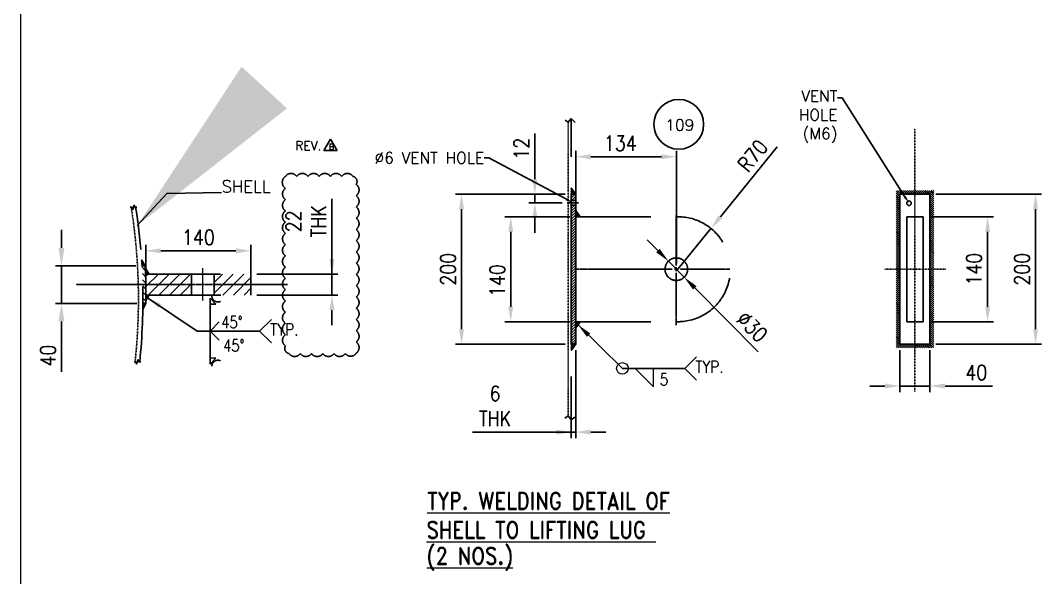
# Model space of a CAD drawing. Header units: inches. Extents: x -23478 to -9690, y -25762 to 11324.
# Drawn here: x -20948 to -19587, y 7741 to 8484 of the extents above; entities that cross this region are included whole.
import ezdxf
from ezdxf import colors
from ezdxf.entities.mleader import LeaderData, LeaderLine
from ezdxf.enums import TextEntityAlignment as Align
from ezdxf.math import Vec2, Vec3

# ---------------------------------------------------------------- set-up
doc = ezdxf.new("R2010")
doc.units = ezdxf.units.IN
doc.header["$LTSCALE"] = 200
doc.header["$MEASUREMENT"] = 0
for name, pattern in [('CENTER', [2, 1.25, -0.25, 0.25, -0.25]), ('CENTER2', [1.125, 0.75, -0.125, 0.125, -0.125]), ('DASHED', [0.75, 0.5, -0.25]), ('DASHED2', [0.375, 0.25, -0.125])]:
    doc.linetypes.add(name, pattern=pattern)
for name, color, linetype, lineweight in [('1 (CEN)', 1, 'CENTER2', 9), ('EQUIPMENT', 4, 'Continuous', 13), ('HAT', 8, 'Continuous', 9), ('OBJECT', 7, 'Continuous', 18)]:
    doc.layers.add(name, color=color, linetype=linetype, lineweight=lineweight)
for name, color, linetype in [('CENTER', 1, 'CENTER'), ('DIM', 1, 'Continuous'), ('DIMENSION', 8, 'Continuous'), ('text', 3, 'Continuous')]:
    doc.layers.add(name, color=color, linetype=linetype)
doc.styles.add("ROMAN'S", font='romans.shx')
doc.styles.add('ROMAND', font='romand.shx', dxfattribs={"width": 0.8})
doc.styles.add('ROMANS', font='romans.shx', dxfattribs={"width": 0.85})
doc.styles.add('RS', font='ROMANS.shx', dxfattribs={"width": 0.8})
doc.styles.get("Standard").update_dxf_attribs({"font": 'romans.shx'})
doc.dimstyles.new('2-12.5', dxfattribs={"dimscale": 12.5, "dimtxt": 2, "dimasz": 2.5, "dimexe": 1.25, "dimexo": 1.25, "dimgap": 1, "dimtad": 1, "dimdec": 0, "dimzin": 4, "dimdsep": 46, "dimtxsty": 'RS', "dimcen": 1, "dimclrd": 252, "dimclre": 252, "dimclrt": 3, "dimadec": 1, "dimazin": 1, "dimtfac": 1, "dimtdec": 0, "dimtmove": 0, "dimatfit": 3, "dimfxl": 1, "dimtfill": 1, "dimtfillclr": 256, "dimtzin": 0, "dimlwd": -1, "dimlwe": -1, "dimarcsym": 1})
doc.dimstyles.new('VEP-8', dxfattribs={"dimscale": 8, "dimtxt": 2.5, "dimasz": 2.5, "dimexe": 1, "dimexo": 1, "dimgap": 1, "dimtad": 1, "dimdec": 1, "dimlfac": -1, "dimzin": 9, "dimdsep": 46, "dimtxsty": 'ROMANS', "dimcen": 0, "dimclrd": 256, "dimclre": 256, "dimclrt": 3, "dimadec": 0, "dimazin": 2, "dimtfac": 1, "dimtdec": 1, "dimtmove": 0, "dimatfit": 3, "dimfxl": 1, "dimlwd": -1, "dimlwe": -1, "dimarcsym": 1})
doc.dimstyles.new('VEP-8$0', dxfattribs={"dimscale": 8, "dimtxt": 2.5, "dimasz": 2.5, "dimexe": 1, "dimexo": 1, "dimgap": 1, "dimtad": 1, "dimdec": 1, "dimlfac": -1, "dimzin": 9, "dimdsep": 46, "dimtxsty": 'ROMANS', "dimcen": 0, "dimclrd": 256, "dimclre": 256, "dimclrt": 3, "dimadec": 0, "dimazin": 2, "dimtfac": 1, "dimtdec": 1, "dimtmove": 0, "dimatfit": 3, "dimfxl": 1, "dimlwd": -1, "dimlwe": -1, "dimarcsym": 1})
doc.dimstyles.new('VEP-8$4', dxfattribs={"dimscale": 8, "dimtxt": 2.5, "dimasz": 2.5, "dimexe": 1, "dimexo": 1, "dimgap": 1, "dimtad": 1, "dimdec": 1, "dimlfac": -1, "dimzin": 9, "dimdsep": 46, "dimtxsty": 'ROMANS', "dimcen": 0, "dimclrd": 256, "dimclre": 256, "dimclrt": 3, "dimadec": 0, "dimazin": 2, "dimtfac": 1, "dimtdec": 1, "dimtmove": 0, "dimatfit": 3, "dimfxl": 1, "dimlwd": -1, "dimlwe": -1, "dimarcsym": 1})
pattern_1 = [(315, (8736.32637, 26709.362313), (0.04419417382, 0.04419417382), []), (45, (8736.32637, 26709.362313), (-0.04419417382, 0.04419417382), [])]

# ---------------------------------------------------------------- blocks, each defined once
blk = doc.blocks.new('*D147')
at = {"layer": 'Defpoints', "color": 0, "linetype": 'DASHED', "transparency": 16777216}
for p in [(-20785.8, 8156.7), (-20893.1, 8106.9), (-20784.5, 8106.9)]:
    blk.add_point(p, dxfattribs=at)
at = {"layer": 'DIMENSION', "transparency": 16777216}
for p, q in [((-20893.1, 8180.7), (-20893.1, 8204.7)), ((-20793.8, 8156.7), (-20901.1, 8156.7)), ((-20893.1, 8156.7), (-20893.1, 8106.9)), ((-20792.5, 8106.9), (-20901.1, 8106.9)), ((-20893.1, 8082.9), (-20893.1, 8015.4))]:
    blk.add_line(p, q, dxfattribs=at)
at = {"layer": 'DIMENSION', "linetype": 'DASHED', "transparency": 16777216}
for points in [[(-20897.1, 8180.7), (-20889.1, 8180.7), (-20893.1, 8156.7)], [(-20897.1, 8082.9), (-20889.1, 8082.9), (-20893.1, 8106.9)]]:
    blk.add_solid(points, dxfattribs=at)
at = {"layer": 'DIMENSION', "color": 3, "linetype": 'DASHED', "transparency": 16777216, "insert": (-20911.1, 8037.2), "char_height": 20, "attachment_point": 5, "rotation": 90, "style": 'ROMANS', "bg_fill": 3, "box_fill_scale": 1.25, "bg_fill_color": 256, "bg_fill_true_color": 13158600, "bg_fill_transparency": 0}
blk.add_mtext('40', dxfattribs=at)
blk = doc.blocks.new('*U139')
at = {"layer": 'DIMENSION', "color": 0, "linetype": 'CENTER', "ltscale": 0.001, "transparency": 16777216}
for p, q in [((0, 5), (0, 71.8)), ((-132.9, 0), (-5, 0)), ((5, 0), (71.3, 0)), ((0, -74.4), (0, -5))]:
    blk.add_line(p, q, dxfattribs=at)
at = {"layer": 'DIMENSION', "color": 0, "linetype": 'Continuous', "ltscale": 0.001, "transparency": 16777216}
for p, q in [((-2.5, 0), (2.5, 0)), ((0, -2.5), (0, 2.5))]:
    blk.add_line(p, q, dxfattribs=at)
blk = doc.blocks.new('*D148')
at = {"layer": 'Defpoints', "color": 0, "transparency": 16777216}
for p in [(-20207.7, 8052.4), (-20213.7, 8017.4), (-20207.7, 7935.3)]:
    blk.add_point(p, dxfattribs=at)
at = {"layer": 'DIMENSION', "transparency": 16777216}
for p, q in [((-20207.7, 8044.4), (-20207.7, 7927.3)), ((-20213.7, 8009.4), (-20213.7, 7927.3)), ((-20213.7, 7935.3), (-20345.4, 7935.3)), ((-20233.7, 7935.3), (-20253.7, 7935.3)), ((-20213.7, 7935.3), (-20207.7, 7935.3)), ((-20187.7, 7935.3), (-20167.7, 7935.3))]:
    blk.add_line(p, q, dxfattribs=at)
for points in [[(-20233.7, 7932), (-20233.7, 7938.6), (-20213.7, 7935.3)], [(-20187.7, 7938.6), (-20187.7, 7932), (-20207.7, 7935.3)]]:
    blk.add_solid(points, dxfattribs=at)
at = {"layer": 'DIMENSION', "color": 3, "linetype": 'DASHED2', "transparency": 16777216, "insert": (-20315.2, 7970), "char_height": 20, "attachment_point": 5, "style": 'ROMANS', "bg_fill": 3, "box_fill_scale": 1.25, "bg_fill_color": 256, "bg_fill_true_color": 13158600, "bg_fill_transparency": 0}
blk.add_mtext('6 \\PTHK', dxfattribs=at)
blk = doc.blocks.new('*D144')
at = {"layer": 'Defpoints', "color": 0, "linetype": 'DASHED', "transparency": 16777216}
for p in [(-20073.7, 8302.3), (-20207.7, 8152.4), (-20073.7, 8152.4)]:
    blk.add_point(p, dxfattribs=at)
at = {"layer": 'DIMENSION', "transparency": 16777216}
for p, q in [((-20207.7, 8160.4), (-20207.7, 8310.3)), ((-20187.7, 8302.3), (-20093.7, 8302.3)), ((-20073.7, 8160.4), (-20073.7, 8310.3))]:
    blk.add_line(p, q, dxfattribs=at)
at = {"layer": 'DIMENSION', "linetype": 'DASHED', "transparency": 16777216}
for points in [[(-20187.7, 8305.7), (-20187.7, 8299), (-20207.7, 8302.3)], [(-20093.7, 8305.7), (-20093.7, 8299), (-20073.7, 8302.3)]]:
    blk.add_solid(points, dxfattribs=at)
at = {"layer": 'DIMENSION', "color": 3, "linetype": 'DASHED', "transparency": 16777216, "insert": (-20148.3, 8320.3), "char_height": 20, "attachment_point": 5, "style": 'ROMANS', "bg_fill": 3, "box_fill_scale": 1.25, "bg_fill_color": 256, "bg_fill_true_color": 13158600, "bg_fill_transparency": 0}
blk.add_mtext('134', dxfattribs=at)
blk = doc.blocks.new('*D145')
at = {"layer": 'Defpoints', "color": 0, "linetype": 'DASHED', "transparency": 16777216}
for p in [(-20213.7, 8252.4), (-20359.9, 8052.4), (-20213.7, 8052.4)]:
    blk.add_point(p, dxfattribs=at)
at = {"layer": 'DIMENSION', "transparency": 16777216}
for p, q in [((-20221.7, 8252.4), (-20367.9, 8252.4)), ((-20359.9, 8232.4), (-20359.9, 8072.4)), ((-20221.7, 8052.4), (-20367.9, 8052.4))]:
    blk.add_line(p, q, dxfattribs=at)
at = {"layer": 'DIMENSION', "linetype": 'DASHED', "transparency": 16777216}
for points in [[(-20363.3, 8232.4), (-20356.6, 8232.4), (-20359.9, 8252.4)], [(-20363.3, 8072.4), (-20356.6, 8072.4), (-20359.9, 8052.4)]]:
    blk.add_solid(points, dxfattribs=at)
at = {"layer": 'DIMENSION', "color": 3, "linetype": 'DASHED', "transparency": 16777216, "insert": (-20377.9, 8152.4), "char_height": 20, "attachment_point": 5, "rotation": 90, "style": 'ROMANS', "bg_fill": 3, "box_fill_scale": 1.25, "bg_fill_color": 256, "bg_fill_true_color": 13158600, "bg_fill_transparency": 0}
blk.add_mtext('200', dxfattribs=at)
blk = doc.blocks.new('*D146')
at = {"layer": 'Defpoints', "color": 0, "linetype": 'DASHED', "transparency": 16777216}
for p in [(-20207.7, 8222.4), (-20294.4, 8082.4), (-20207.7, 8082.4)]:
    blk.add_point(p, dxfattribs=at)
at = {"layer": 'DIMENSION', "transparency": 16777216}
for p, q in [((-20215.7, 8222.4), (-20302.4, 8222.4)), ((-20294.4, 8202.4), (-20294.4, 8102.4)), ((-20215.7, 8082.4), (-20302.4, 8082.4))]:
    blk.add_line(p, q, dxfattribs=at)
at = {"layer": 'DIMENSION', "linetype": 'DASHED', "transparency": 16777216}
for points in [[(-20297.7, 8202.4), (-20291, 8202.4), (-20294.4, 8222.4)], [(-20297.7, 8102.4), (-20291, 8102.4), (-20294.4, 8082.4)]]:
    blk.add_solid(points, dxfattribs=at)
at = {"layer": 'DIMENSION', "color": 3, "linetype": 'DASHED', "transparency": 16777216, "insert": (-20312.4, 8137.3), "char_height": 20, "attachment_point": 5, "rotation": 90, "style": 'ROMANS', "bg_fill": 3, "box_fill_scale": 1.25, "bg_fill_color": 256, "bg_fill_true_color": 13158600, "bg_fill_transparency": 0}
blk.add_mtext('140', dxfattribs=at)
blk = doc.blocks.new('*D142')
at = {"layer": 'Defpoints', "color": 0, "transparency": 16777216}
for p in [(-20640.6, 8145.9), (-20640.6, 8117.9), (-20532.6, 8117.9)]:
    blk.add_point(p, dxfattribs=at)
at = {"layer": 'DIMENSION', "transparency": 16777216}
for p, q in [((-20532.6, 8145.9), (-20532.6, 8246.4)), ((-20532.6, 8165.9), (-20532.6, 8185.9)), ((-20632.6, 8145.9), (-20524.6, 8145.9)), ((-20532.6, 8145.9), (-20532.6, 8117.9)), ((-20632.6, 8117.9), (-20524.6, 8117.9)), ((-20532.6, 8097.9), (-20532.6, 8077.9))]:
    blk.add_line(p, q, dxfattribs=at)
for points in [[(-20535.9, 8165.9), (-20529.2, 8165.9), (-20532.6, 8145.9)], [(-20529.2, 8097.9), (-20535.9, 8097.9), (-20532.6, 8117.9)]]:
    blk.add_solid(points, dxfattribs=at)
at = {"layer": 'DIMENSION', "color": 3, "linetype": 'DASHED2', "transparency": 16777216, "insert": (-20567.2, 8216.2), "char_height": 20, "attachment_point": 5, "rotation": 90, "style": 'ROMANS', "bg_fill": 3, "box_fill_scale": 1.25, "bg_fill_color": 256, "bg_fill_true_color": 13158600, "bg_fill_transparency": 0}
blk.add_mtext('22\\PTHK', dxfattribs=at)
blk = doc.blocks.new('*D149')
at = {"layer": 'Defpoints', "color": 0, "linetype": 'DASHED2', "transparency": 16777216}
for p in [(-20027.6, 8206.7), (-20071.7, 8152.4)]:
    blk.add_point(p, dxfattribs=at)
at = {"layer": 'DIMENSION', "transparency": 16777216}
for p, q in [((-19939.2, 8315.5), (-20015, 8222.3)), ((-20071.7, 8152.4), (-20027.6, 8206.7))]:
    blk.add_line(p, q, dxfattribs=at)
at = {"layer": 'DIMENSION', "linetype": 'DASHED2', "transparency": 16777216}
blk.add_solid([(-20017.6, 8224.4), (-20012.4, 8220.2), (-20027.6, 8206.7)], dxfattribs=at)
at = {"layer": 'DIMENSION', "color": 3, "linetype": 'DASHED2', "transparency": 16777216, "insert": (-19972, 8303.7), "char_height": 20, "attachment_point": 5, "rotation": 50.9113, "style": 'ROMANS', "bg_fill": 3, "box_fill_scale": 1.25, "bg_fill_color": 256, "bg_fill_true_color": 13158600, "bg_fill_transparency": 0}
blk.add_mtext('R70', dxfattribs=at)
blk = doc.blocks.new('*D150')
at = {"layer": 'Defpoints', "color": 0, "linetype": 'DASHED2', "transparency": 16777216}
for p in [(-20084.3, 8163.1), (-20063.2, 8141.7)]:
    blk.add_point(p, dxfattribs=at)
at = {"layer": 'DIMENSION', "transparency": 16777216}
for p, q in [((-20098.3, 8177.3), (-20112.4, 8191.6)), ((-20084.3, 8163.1), (-20063.2, 8141.7)), ((-19964.8, 8042.1), (-20049.1, 8127.5))]:
    blk.add_line(p, q, dxfattribs=at)
at = {"layer": 'DIMENSION', "linetype": 'DASHED2', "transparency": 16777216}
for points in [[(-20095.9, 8179.7), (-20100.7, 8175), (-20084.3, 8163.1)], [(-20046.8, 8129.8), (-20051.5, 8125.2), (-20063.2, 8141.7)]]:
    blk.add_solid(points, dxfattribs=at)
at = {"layer": 'DIMENSION', "color": 3, "linetype": 'DASHED2', "transparency": 16777216, "insert": (-19972.7, 8075.7), "char_height": 20, "attachment_point": 5, "rotation": 314.6187, "style": 'ROMANS', "bg_fill": 3, "box_fill_scale": 1.25, "bg_fill_color": 256, "bg_fill_true_color": 13158600, "bg_fill_transparency": 0}
blk.add_mtext('∅30', dxfattribs=at)
blk = doc.blocks.new('*D140')
at = {"layer": 'Defpoints', "color": 0, "linetype": 'DASHED2', "transparency": 16777216}
for p in [(-20262.2, 8252.4), (-20213.7, 8252.4), (-20217.9, 8240.9)]:
    blk.add_point(p, dxfattribs=at)
at = {"layer": 'DIMENSION', "transparency": 16777216}
for p, q in [((-20262.2, 8272.4), (-20262.2, 8333.5)), ((-20221.7, 8252.4), (-20270.2, 8252.4)), ((-20262.2, 8240.9), (-20262.2, 8252.4)), ((-20225.9, 8240.9), (-20270.2, 8240.9)), ((-20262.2, 8220.9), (-20262.2, 8200.9))]:
    blk.add_line(p, q, dxfattribs=at)
at = {"layer": 'DIMENSION', "linetype": 'DASHED2', "transparency": 16777216}
for points in [[(-20265.6, 8272.4), (-20258.9, 8272.4), (-20262.2, 8252.4)], [(-20265.6, 8220.9), (-20258.9, 8220.9), (-20262.2, 8240.9)]]:
    blk.add_solid(points, dxfattribs=at)
at = {"layer": 'DIMENSION', "color": 3, "linetype": 'DASHED2', "transparency": 16777216, "insert": (-20280.2, 8313), "char_height": 20, "attachment_point": 5, "rotation": 90, "style": 'ROMANS', "bg_fill": 3, "box_fill_scale": 1.25, "bg_fill_color": 256, "bg_fill_true_color": 13158600, "bg_fill_transparency": 0}
blk.add_mtext('12', dxfattribs=at)
blk = doc.blocks.new('*D141')
at = {"layer": 'Defpoints', "color": 0, "linetype": 'DASHED2', "transparency": 16777216}
for p in [(-20780.7, 8176.9), (-20780.7, 8135.9), (-20640.6, 8135.9)]:
    blk.add_point(p, dxfattribs=at)
at = {"layer": 'DIMENSION', "transparency": 16777216}
for p, q in [((-20780.7, 8143.9), (-20780.7, 8184.9)), ((-20640.6, 8143.9), (-20640.6, 8184.9)), ((-20660.6, 8176.9), (-20760.7, 8176.9))]:
    blk.add_line(p, q, dxfattribs=at)
at = {"layer": 'DIMENSION', "linetype": 'DASHED2', "transparency": 16777216}
for points in [[(-20760.7, 8180.3), (-20760.7, 8173.6), (-20780.7, 8176.9)], [(-20660.6, 8180.3), (-20660.6, 8173.6), (-20640.6, 8176.9)]]:
    blk.add_solid(points, dxfattribs=at)
at = {"layer": 'DIMENSION', "color": 3, "linetype": 'DASHED2', "transparency": 16777216, "insert": (-20710.6, 8194.9), "char_height": 20, "attachment_point": 5, "style": 'ROMANS', "bg_fill": 3, "box_fill_scale": 1.25, "bg_fill_color": 256, "bg_fill_true_color": 13158600, "bg_fill_transparency": 0}
blk.add_mtext('140', dxfattribs=at)
blk = doc.blocks.new('*D151')
at = {"layer": 'Defpoints', "color": 0, "linetype": 'DASHED2', "transparency": 16777216}
for p in [(-19775.7, 8052.4), (-19735.7, 8052.4), (-19735.7, 7996.7)]:
    blk.add_point(p, dxfattribs=at)
at = {"layer": 'DIMENSION', "transparency": 16777216}
for p, q in [((-19775.7, 8044.4), (-19775.7, 7988.7)), ((-19735.7, 8044.4), (-19735.7, 7988.7)), ((-19795.7, 7996.7), (-19815.7, 7996.7)), ((-19775.7, 7996.7), (-19735.7, 7996.7)), ((-19715.7, 7996.7), (-19652.2, 7996.7))]:
    blk.add_line(p, q, dxfattribs=at)
at = {"layer": 'DIMENSION', "linetype": 'DASHED2', "transparency": 16777216}
for points in [[(-19795.7, 8000.1), (-19795.7, 7993.4), (-19775.7, 7996.7)], [(-19715.7, 8000.1), (-19715.7, 7993.4), (-19735.7, 7996.7)]]:
    blk.add_solid(points, dxfattribs=at)
at = {"layer": 'DIMENSION', "color": 3, "linetype": 'DASHED2', "transparency": 16777216, "insert": (-19674, 8014.7), "char_height": 20, "attachment_point": 5, "style": 'ROMANS', "bg_fill": 3, "box_fill_scale": 1.25, "bg_fill_color": 256, "bg_fill_true_color": 13158600, "bg_fill_transparency": 0}
blk.add_mtext('40', dxfattribs=at)
blk = doc.blocks.new('*D143')
at = {"layer": 'Defpoints', "color": 0, "linetype": 'DASHED2', "transparency": 16777216}
for p in [(-19741.7, 8222.4), (-19741.7, 8082.4), (-19658.9, 8082.4)]:
    blk.add_point(p, dxfattribs=at)
at = {"layer": 'DIMENSION', "transparency": 16777216}
for p, q in [((-19733.7, 8222.4), (-19650.9, 8222.4)), ((-19658.9, 8202.4), (-19658.9, 8102.4)), ((-19733.7, 8082.4), (-19650.9, 8082.4))]:
    blk.add_line(p, q, dxfattribs=at)
at = {"layer": 'DIMENSION', "linetype": 'DASHED2', "transparency": 16777216}
for points in [[(-19662.2, 8202.4), (-19655.5, 8202.4), (-19658.9, 8222.4)], [(-19662.2, 8102.4), (-19655.5, 8102.4), (-19658.9, 8082.4)]]:
    blk.add_solid(points, dxfattribs=at)
at = {"layer": 'DIMENSION', "color": 3, "linetype": 'DASHED2', "transparency": 16777216, "insert": (-19676.9, 8152.4), "char_height": 20, "attachment_point": 5, "rotation": 90, "style": 'ROMANS', "bg_fill": 3, "box_fill_scale": 1.25, "bg_fill_color": 256, "bg_fill_true_color": 13158600, "bg_fill_transparency": 0}
blk.add_mtext('140', dxfattribs=at)
blk = doc.blocks.new('*D152')
at = {"layer": 'Defpoints', "color": 0, "linetype": 'DASHED2', "transparency": 16777216}
for p in [(-19735.7, 8252.4), (-19735.7, 8052.4), (-19595, 8052.4)]:
    blk.add_point(p, dxfattribs=at)
at = {"layer": 'DIMENSION', "transparency": 16777216}
for p, q in [((-19727.7, 8252.4), (-19587, 8252.4)), ((-19595, 8232.4), (-19595, 8072.4)), ((-19727.7, 8052.4), (-19587, 8052.4))]:
    blk.add_line(p, q, dxfattribs=at)
at = {"layer": 'DIMENSION', "linetype": 'DASHED2', "transparency": 16777216}
for points in [[(-19598.3, 8232.4), (-19591.7, 8232.4), (-19595, 8252.4)], [(-19598.3, 8072.4), (-19591.7, 8072.4), (-19595, 8052.4)]]:
    blk.add_solid(points, dxfattribs=at)
at = {"layer": 'DIMENSION', "color": 3, "linetype": 'DASHED2', "transparency": 16777216, "insert": (-19613, 8152.4), "char_height": 20, "attachment_point": 5, "rotation": 90, "style": 'ROMANS', "bg_fill": 3, "box_fill_scale": 1.25, "bg_fill_color": 256, "bg_fill_true_color": 13158600, "bg_fill_transparency": 0}
blk.add_mtext('200', dxfattribs=at)
blk = doc.blocks.new('REVISION')
at = {"layer": 'DIMENSION', "color": 1, "linetype": 'DASHED2'}
blk.add_lwpolyline([(-2.5, 13.6), (-11.2, 28.6), (-19.9, 13.6)], close=True, dxfattribs=at)
at = {"layer": 'DIMENSION', "color": 1, "linetype": 'DASHED2', "attachment_point": 1, "style": "ROMAN'S"}
for s, insert, char_height, width in [('REV.', (-58.2, 26), 12, 56.203), ('B', (-13.6, 22.6), 8, 5.597)]:
    blk.add_mtext(s, dxfattribs=dict(at, insert=insert, char_height=char_height, width=width))

msp = doc.modelspace()

# ---------------------------------------------------------------- hatches: boundary and pattern name
at = {"layer": 'DIMENSION', "linetype": 'DASHED'}
h = msp.add_hatch(dxfattribs=at)
h.set_pattern_fill('ANSI37', color=5, scale=0.5, angle=270)
h.set_pattern_definition([(315, (8634.46716, 26736.240446), (0.04419417382, 0.04419417382), []), (45, (8634.46716, 26736.240446), (-0.04419417382, 0.04419417382), [])])
h.paths.add_polyline_path([(-20213.78, 8252.38), (-20207.72, 8252.39), (-20213.67, 8260.43)])
at = {"layer": 'DIMENSION', "linetype": 'DASHED', "ltscale": 10}
h = msp.add_hatch(dxfattribs=at)
h.set_pattern_fill('ANSI31', color=256, scale=14.94, angle=90)
h.set_pattern_definition([(135, (-4525.3631, 282.5936), (-1.32052191, -1.32052191), [])])
h.paths.add_polyline_path([(-19755.72, 8257.4), (-19780.72, 8257.4), (-19780.72, 8152.4), (-19775.72, 8152.4), (-19775.72, 8252.4), (-19755.72, 8252.4)])
h.paths.add_polyline_path([(-19730.72, 8257.4), (-19755.72, 8257.4), (-19755.72, 8252.4), (-19735.72, 8252.4), (-19735.72, 8152.4), (-19730.72, 8152.4)])
h.paths.add_polyline_path([(-19775.72, 8152.4), (-19780.72, 8152.4), (-19780.72, 8047.4), (-19755.72, 8047.4), (-19755.72, 8052.4), (-19775.72, 8052.4)])
h.paths.add_polyline_path([(-19730.72, 8152.4), (-19735.72, 8152.4), (-19735.72, 8052.4), (-19755.72, 8052.4), (-19755.72, 8047.4), (-19730.72, 8047.4)])
at = {"layer": 'DIMENSION', "linetype": 'DASHED'}
h = msp.add_hatch(dxfattribs=at)
h.set_pattern_fill('ANSI37', color=5, scale=0.5, angle=270)
h.set_pattern_definition(pattern_1)
h.paths.add_polyline_path([(-20785.81, 8156.68), (-20781.57, 8156.92), (-20786.31, 8164.73)])
h = msp.add_hatch(dxfattribs=at)
h.set_pattern_fill('ANSI37', color=5, scale=0.5, angle=270)
h.set_pattern_definition([(315, (-5077.62668, -241.351845), (0.04419417382, 0.04419417382), []), (45, (-5077.62668, -241.351845), (-0.04419417382, 0.04419417382), [])])
h.paths.add_polyline_path([(-20781.43, 8154.4, -0.0026662), (-20781.03, 8145.92), (-20776.28, 8145.92)])
h.paths.add_polyline_path([(-20780.56, 8110.87), (-20776.28, 8117.92), (-20780.56, 8117.92)])
h = msp.add_hatch(dxfattribs=at)
h.set_pattern_fill('ANSI37', color=5, scale=0.5, angle=270)
h.set_pattern_definition(pattern_1)
h.paths.add_polyline_path([(-20784.54, 8106.92), (-20780.56, 8106.92), (-20784.63, 8098.88)])

# ---------------------------------------------------------------- linework, layer by layer
at = {"layer": '1 (CEN)', "ltscale": 0.5}
msp.add_line((-20704.79, 8110.75), (-20704.79, 8153.77), dxfattribs=at)
at = {"layer": 'CENTER', "linetype": 'CENTER', "ltscale": 0.0001}
for p, q in [((-19755.72, 7988.99), (-19755.72, 8339.9)), ((-19795.75, 8152.4), (-19714.56, 8152.4))]:
    msp.add_line(p, q, dxfattribs=at)
at = {"layer": 'CENTER', "linetype": 'CENTER', "ltscale": 0.001}
msp.add_line((-20873.53, 8131.92), (-20591.95, 8131.92), dxfattribs=at)
at = {"layer": 'DIMENSION', "color": 7, "linetype": 'DASHED'}
for p, q in [((-20217.9, 8348.4), (-20221.81, 8350.92)), ((-20217.9, 8348.4), (-20213.67, 8353.13)), ((-20213.67, 8152.41), (-20213.67, 8353.13)), ((-20213.67, 8353.13), (-20208.51, 8348.03)), ((-20213.68, 8260.43), (-20207.73, 8252.39)), ((-20207.72, 8152.4), (-20207.73, 8262.4)), ((-20207.72, 8152.41), (-20207.72, 8227.41)), ((-20207.72, 8152.41), (-20207.72, 8202.41)), ((-20786.31, 8164.73), (-20781.57, 8156.92)), ((-20781.57, 8156.92), (-20785.81, 8156.68)), ((-20213.67, 8152.41), (-20213.67, 7951.72)), ((-20207.72, 8152.41), (-20207.72, 8077.41)), ((-20207.72, 8152.4), (-20207.7, 8052.42)), ((-20719.79, 8145.92), (-20719.79, 8117.92)), ((-20689.79, 8145.92), (-20689.79, 8117.92)), ((-20640.56, 8145.92), (-20640.56, 8117.92)), ((-20780.56, 8131.92), (-20780.56, 8106.92)), ((-20695.06, 8113.76), (-20695.06, 8105.89)), ((-20695.06, 8113.76), (-20687.19, 8105.89)), ((-20784.63, 8098.88), (-20780.56, 8106.93)), ((-20780.56, 8106.92), (-20784.54, 8106.92)), ((-20695.06, 8105.89), (-20695.06, 8069.88)), ((-20687.19, 8105.89), (-20695.06, 8105.66)), ((-20682.81, 8082.13), (-20695.06, 8069.88)), ((-20695.06, 8025.99), (-20695.06, 8069.88)), ((-20682.81, 8057.63), (-20695.06, 8069.88)), ((-20213.67, 8052.42), (-20207.7, 8052.42)), ((-20687.19, 8033.87), (-20695.06, 8034.1)), ((-20695.06, 8025.99), (-20687.19, 8033.87)), ((-20217.9, 7956.84), (-20222.48, 7953.96)), ((-20217.9, 7956.84), (-20213.67, 7951.72)), ((-20213.67, 7951.72), (-20209.18, 7955.15))]:
    msp.add_line(p, q, dxfattribs=at)
at = {"layer": 'DIMENSION', "color": 7, "linetype": 'DASHED', "ltscale": 0.001}
msp.add_line((-20217.9, 8348.4), (-20217.9, 7956.84), dxfattribs=at)
at = {"layer": 'DIMENSION', "linetype": 'DASHED', "ltscale": 10}
for p, q in [((-19744.72, 8222.4), (-19766.72, 8222.4)), ((-19766.72, 8222.4), (-19766.72, 8152.4)), ((-19766.72, 8152.4), (-19766.72, 8082.4)), ((-19766.72, 8082.4), (-19744.72, 8082.4))]:
    msp.add_line(p, q, dxfattribs=at)
msp.add_lwpolyline([(-19775.72, 8252.4), (-19735.72, 8252.4), (-19735.72, 8052.4), (-19775.72, 8052.4)], close=True, dxfattribs=at)
at = {"layer": 'DIMENSION', "color": 6, "linetype": 'Continuous'}
msp.add_lwpolyline([(-20801.53, 8234.92), (-20799.14, 8234.92), (-20798.14, 8232.18), (-20796.14, 8237.67), (-20795.14, 8234.92), (-20792.75, 8234.92)], dxfattribs=at)
at = {"layer": 'DIMENSION', "color": 6, "linetype": 'DASHED', "ltscale": 10}
msp.add_circle((-19763.72, 8240.4), 2.99, dxfattribs=at)
at = {"layer": 'DIMENSION', "color": 7, "linetype": 'DASHED'}
msp.add_circle((-20073.72, 8152.41), 15, dxfattribs=at)
at = {"layer": 'DIMENSION', "color": 7, "linetype": 'DASHED', "ltscale": 0.001}
msp.add_arc((-21576.68, 8112.44), 786.18, 353.90134, 8.96294, dxfattribs=at)
at = {"layer": 'DIMENSION', "color": 7, "linetype": 'DASHED'}
for centre, radius, start, end in [((-21575.74, 8111.6), 791.22, 354.0017, 8.96725), ((-21576.68, 8112.44), 796.35, 1.40165, 3.20186), ((-20684.51, 8116.97), 8.28, 182.70188, 294.56167), ((-20684.51, 8022.78), 8.28, 65.43833, 177.29812)]:
    msp.add_arc(centre, radius, start, end, dxfattribs=at)
at = {"layer": 'EQUIPMENT', "color": 8, "lineweight": 15, "ltscale": 75}
for p, q in [((-20613.37, 8085.47), (-20628.95, 8069.88)), ((-20613.37, 8054.29), (-20628.95, 8069.88)), ((-20046.83, 8035.82), (-20062.41, 8020.23)), ((-20104.02, 7995.73), (-20128.52, 8020.23)), ((-20104.02, 7995.73), (-20104.02, 8020.23)), ((-20046.83, 8004.64), (-20062.41, 8020.23))]:
    msp.add_line(p, q, dxfattribs=at)
msp.add_circle((-20145.63, 8020.23), 7.72, dxfattribs=at)
at = {"layer": 'OBJECT', "color": 252, "lineweight": 15}
msp.add_line((-20947.75, 11199.96, 0.48), (-20947.75, 6717.44, 0.88), dxfattribs=at)

# ---------------------------------------------------------------- block references
at = {"layer": 'DIMENSION', "color": 6, "linetype": 'DASHED2'}
msp.add_blockref('REVISION', (-20523.37, 8297.03, -28.54), dxfattribs=at)
at = {"layer": 'DIMENSION', "color": 1, "linetype": 'CENTER', "ltscale": 0.001}
msp.add_blockref('*U139', (-20073.72, 8152.41), dxfattribs=at)

# ---------------------------------------------------------------- texts
at = {"layer": 'OBJECT', "color": 3, "lineweight": 15, "style": 'RS'}
msp.add_text('SHELL', height=16, dxfattribs=at).set_placement((-20679.61, 8254.77))
at = {"layer": 'OBJECT', "color": 3, "lineweight": 15, "style": 'RS', "width": 0.85}
for s, p in [('TYP.', (-20614.97, 8063.9)), ('TYP.', (-20048.43, 8014.25)), ('5', (-20095.95, 7997.57))]:
    msp.add_text(s, height=16, dxfattribs=at).set_placement(p)
at = {"layer": 'OBJECT', "color": 3, "lineweight": 15, "char_height": 16, "width": 13.3456, "attachment_point": 1, "style": 'RS'}
for insert in [(-20680.08, 8089.8), (-20677.66, 8058.7)]:
    msp.add_mtext('45%%D', dxfattribs=dict(at, insert=insert))
at = {"layer": 'text', "color": 3, "lineweight": 15, "style": 'ROMAND', "width": 0.85}
for s, p in [('%%UTYP. WELDING DETAIL OF', (-20405.78, 7832.17, 0.01)), ('%%USHELL TO LIFTING LUG ', (-20406.63, 7793.58, 0.01)), ('%%U(2 NOS.)', (-20406.02, 7758.92, 0.01))]:
    msp.add_text(s, height=22.6022, rotation=0.00011, dxfattribs=at).set_placement(p)

# ---------------------------------------------------------------- leaders
at = {"layer": 'DIMENSION', "color": 3}
ml = msp.add_multileader_mtext('Standard', dxfattribs=at)
ml.set_content('VENT \\PHOLE\\P(M6)', color=3)
ml.set_leader_properties()
ml.build(insert=Vec2(0, 0))
ml.multileader.update_dxf_attribs({"dogleg_length": 6.18, "arrow_head_size": 10})
ctx = ml.context
ctx.base_point, ctx.char_height, ctx.arrow_head_size, ctx.landing_gap_size, ctx.plane_origin = Vec3(-19912.06, 8380.78), 15, 10, 0.09, Vec3(-47549.87, 32473.56)
ctx.text_align_type = 2
notes = []
notes.append((ctx, [(0, (1, 1, 0), (-19852.85, 8380.78), (-1, 0), 6.18, [(0, [(-19763.72, 8240.4)], 0, [])])]))
ctx.mtext.insert, ctx.mtext.alignment = Vec3(-19859.11, 8390.78), 3
for ctx, leaders in notes:
    for number, flags, end, landing, length, lines in leaders:
        leader = LeaderData()
        leader.index, (leader.has_last_leader_line, leader.has_dogleg_vector, leader.attachment_direction) = number, flags
        leader.last_leader_point, leader.dogleg_vector, leader.dogleg_length = Vec3(end), Vec3(landing), length
        for number, points, colour, breaks in lines:
            line = LeaderLine()
            line.index, line.vertices, line.color, line.breaks = number, Vec3.list(points), colors.encode_raw_color(colour), breaks
            leader.lines.append(line)
        ctx.leaders.append(leader)

# ---------------------------------------------------------------- next in the draw order: dimensions: what is measured, and where the dimension line sits
at = {"layer": 'DIMENSION', "color": 7, "linetype": 'DASHED'}
dim = msp.add_linear_dim(base=(-20073.72, 8302.32), p1=(-20207.72, 8152.4), p2=(-20073.72, 8152.43), dimstyle='VEP-8$0', override={"dimlfac": 1, "dimfxl": 1.5, "dimtfill": 1}, dxfattribs=at)
dim.commit()
dim.dimension.update_dxf_attribs({"geometry": '*D144', "text_midpoint": (-20148.27, 8302.32), "dimtype": 160})
at = {"layer": 'DIMENSION', "color": 6, "linetype": 'DASHED2'}
dim = msp.add_linear_dim(base=(-19658.85, 8082.4), p1=(-19741.72, 8222.4), p2=(-19741.72, 8082.4), angle=90, dimstyle='VEP-8$0', override={"dimfxl": 1.5, "dimtfill": 1}, dxfattribs=at)
dim.commit()
dim.dimension.update_dxf_attribs({"geometry": '*D143', "text_midpoint": (-19676.85, 8152.4)})
at = {"layer": 'DIMENSION', "color": 7, "linetype": 'DASHED'}
dim = msp.add_linear_dim(base=(-20893.05, 8106.92), p1=(-20785.81, 8156.68), p2=(-20784.54, 8106.92), angle=90, text='40', dimstyle='VEP-8$0', override={"dimtxt": 2.5, "dimasz": 3, "dimlfac": 1, "dimfxl": 1.5, "dimtfill": 1}, dxfattribs=at)
dim.commit()
dim.dimension.update_dxf_attribs({"geometry": '*D147', "text_midpoint": (-20893.05, 8037.16), "dimtype": 160})
dim = msp.add_linear_dim(base=(-20207.7, 7935.3), p1=(-20213.67, 8017.41), p2=(-20207.7, 8052.43), text='<> \\PTHK', dimstyle='VEP-8$0', override={"dimtxt": 2.5, "dimlfac": 1, "dimtxsty": 'ROMANS', "dimfxl": 1.5, "dimtfill": 1}, dxfattribs=at)
dim.commit()
dim.dimension.update_dxf_attribs({"geometry": '*D148', "text_midpoint": (-20315.16, 7935.3), "dimtype": 160})
at = {"layer": 'DIMENSION', "color": 6, "linetype": 'DASHED2'}
dim = msp.add_linear_dim(base=(-19735.72, 7996.74), p1=(-19775.72, 8052.4), p2=(-19735.72, 8052.4), dimstyle='VEP-8$0', override={"dimfxl": 1.5, "dimtfill": 1}, dxfattribs=at)
dim.commit()
dim.dimension.update_dxf_attribs({"geometry": '*D151', "text_midpoint": (-19673.96, 8014.74)})

# ---------------------------------------------------------------- next in the draw order: hatches: boundary and pattern name
at = {"linetype": 'DASHED'}
h = msp.add_hatch(dxfattribs=at)
h.set_pattern_fill('ANSI31', color=2, scale=45, angle=269.983)
h.set_pattern_definition([(314.983, (8736.3264, 26709.3623), (3.9786556, 3.9762954), [])])
h.paths.add_polyline_path([(-20785.81, 8156.68, -0.0078299), (-20784.79, 8131.92), (-20780.56, 8131.92, 0.0078551), (-20781.57, 8156.92)])
h.paths.add_polyline_path([(-20784.79, 8131.92, -0.0079001), (-20784.54, 8106.92), (-20780.56, 8106.92), (-20780.56, 8131.92)])
h.paths.add_polyline_path([(-20726.31, 8220.22), (-20675.03, 8220.22), (-20675.03, 8190.22), (-20726.31, 8190.22)], flags=9)
at = {"layer": 'DIMENSION', "linetype": 'DASHED'}
h = msp.add_hatch(dxfattribs=at)
h.set_pattern_fill('ANSI37', color=5, scale=0.5, angle=270)
h.set_pattern_definition([(315, (8634.46716, 26686.26062), (0.04419417382, 0.04419417382), []), (45, (8634.46716, 26686.26062), (-0.04419417382, 0.04419417382), [])])
h.paths.add_polyline_path([(-20213.78, 8052.43), (-20207.7, 8052.43), (-20213.67, 8044.37)])

# ---------------------------------------------------------------- next in the draw order: linework, layer by layer
at = {"layer": 'DIMENSION', "color": 7, "linetype": 'DASHED'}
for p, q in [((-20207.72, 8252.4), (-20213.67, 8252.4)), ((-20207.72, 8252.39), (-20213.67, 8252.39)), ((-20207.72, 8252.39), (-20213.67, 8252.39)), ((-20781.03, 8145.92), (-20640.56, 8145.92)), ((-20780.56, 8117.92), (-20640.56, 8117.92)), ((-20780.56, 8110.87), (-20776.28, 8117.92)), ((-20213.68, 8044.38), (-20207.7, 8052.43)), ((-20213.67, 8052.42), (-20207.7, 8052.42)), ((-20213.67, 8052.42), (-20207.7, 8052.42))]:
    msp.add_line(p, q, dxfattribs=at)
at = {"layer": 'DIMENSION', "linetype": 'DASHED', "ltscale": 10}
msp.add_line((-19744.72, 8082.4), (-19744.72, 8222.4), dxfattribs=at)
at = {"layer": 'DIMENSION', "color": 6, "linetype": 'Continuous'}
msp.add_lwpolyline([(-20796.38, 8028.91), (-20793.9, 8028.91), (-20792.9, 8026.17), (-20790.9, 8031.66), (-20789.9, 8028.91), (-20787.42, 8028.91)], dxfattribs=at)
at = {"layer": 'DIMENSION', "color": 7, "linetype": 'DASHED'}
msp.add_arc((-20071.72, 8152.4), 70, 268.36275, 91.63725, dxfattribs=at)

# ---------------------------------------------------------------- next in the draw order: dimensions: what is measured, and where the dimension line sits
at = {"layer": 'DIMENSION', "color": 6, "linetype": 'DASHED2'}
dim = msp.add_linear_dim(base=(-19595.01, 8052.4), p1=(-19735.72, 8252.4), p2=(-19735.72, 8052.4), angle=90, dimstyle='VEP-8$0', override={"dimfxl": 1.5, "dimtfill": 1}, dxfattribs=at)
dim.commit()
dim.dimension.update_dxf_attribs({"geometry": '*D152', "text_midpoint": (-19613.01, 8152.4)})

# ---------------------------------------------------------------- next in the draw order: leaders
at = {"layer": 'DIM', "lineweight": 15, "ltscale": 0.8}
msp.add_leader([(-20791.99, 8210.52), (-20752.58, 8253.4), (-20679.61, 8254.77)], dimstyle='2-12.5', override={"dimasz": 20}, dxfattribs=at)
at = {"layer": 'DIMENSION'}
for points in [[(-20778.42, 8114.39), (-20712.17, 8069.88), (-20628.95, 8069.88)], [(-20204.74, 8078.39), (-20145.63, 8020.23), (-20062.41, 8020.23)]]:
    msp.add_leader(points, dimstyle='VEP-8', dxfattribs=at)

# ---------------------------------------------------------------- next in the draw order: dimensions: what is measured, and where the dimension line sits
at = {"layer": 'DIMENSION', "color": 7, "linetype": 'DASHED'}
dim = msp.add_linear_dim(base=(-20532.56, 8117.92), p1=(-20640.56, 8145.92), p2=(-20640.56, 8117.92), angle=90, text='22\\PTHK', dimstyle='VEP-8$0', override={"dimtxt": 2.5, "dimlfac": 1, "dimtxsty": 'ROMANS', "dimfxl": 1.5, "dimtfill": 1}, dxfattribs=at)
dim.commit()
dim.dimension.update_dxf_attribs({"geometry": '*D142', "text_midpoint": (-20532.56, 8216.18), "dimtype": 160})
dim = msp.add_linear_dim(base=(-20359.94, 8052.42), p1=(-20213.67, 8252.39), p2=(-20213.67, 8052.42), angle=90, dimstyle='VEP-8$0', override={"dimlfac": 1, "dimfxl": 1.5, "dimtfill": 1}, dxfattribs=at)
dim.commit()
dim.dimension.update_dxf_attribs({"geometry": '*D145', "text_midpoint": (-20377.94, 8152.41)})

# ---------------------------------------------------------------- next in the draw order: hatches: boundary and pattern name
at = {"layer": 'DIMENSION', "linetype": 'DASHED'}
h = msp.add_hatch(dxfattribs=at)
h.set_pattern_fill('ANSI37', color=5, scale=0.5, angle=270)
h.set_pattern_definition([(315, (8634.45479, 26741.2232), (0.04419417382, 0.04419417382), []), (45, (8634.45479, 26741.2232), (-0.04419417382, 0.04419417382), [])])
h.paths.add_polyline_path([(-20207.83, 8222.4), (-20201.75, 8222.4), (-20207.72, 8230.45)])
h = msp.add_hatch(dxfattribs=at)
h.set_pattern_fill('ANSI37', color=5, scale=0.5, angle=270)
h.set_pattern_definition([(315, (8634.45479, 26681.2232), (0.04419417382, 0.04419417382), []), (45, (8634.45479, 26681.2232), (-0.04419417382, 0.04419417382), [])])
h.paths.add_polyline_path([(-20207.83, 8082.41), (-20201.75, 8082.41), (-20207.72, 8074.35)])

# ---------------------------------------------------------------- next in the draw order: linework, layer by layer
at = {"layer": 'CENTER', "linetype": 'CENTER', "ltscale": 0.001}
msp.add_line((-20219.01, 8240.92, -0.88), (-20203.86, 8240.92, 0.3), dxfattribs=at)
at = {"layer": 'DIMENSION', "color": 6, "linetype": 'DASHED', "extrusion": (-0.914678, 0, 0.404184)}
for p, q in [((-20207.72, 8243.92), (-20213.72, 8243.92, -13.58)), ((-20207.72, 8237.92), (-20213.72, 8237.92, -13.58))]:
    msp.add_line(p, q, dxfattribs=at)
at = {"layer": 'DIMENSION', "color": 7, "linetype": 'DASHED'}
for p, q in [((-20207.73, 8230.45), (-20201.75, 8222.39)), ((-20207.72, 8222.4), (-20201.75, 8222.4)), ((-20207.73, 8074.36), (-20201.75, 8082.41)), ((-20207.72, 8082.4), (-20201.75, 8082.4)), ((-20207.72, 8082.4), (-20201.75, 8082.4)), ((-20207.72, 8082.4), (-20201.75, 8082.4)), ((-20207.72, 8052.42), (-20213.67, 8052.42))]:
    msp.add_line(p, q, dxfattribs=at)
at = {"layer": 'DIMENSION', "color": 6, "linetype": 'DASHED2'}
msp.add_lwpolyline([(-20594.63, 8276.2, -0.5206), (-20579.63, 8276.2, -0.5206), (-20564.63, 8276.2, -0.5206), (-20549.63, 8276.2, -0.5206), (-20534.63, 8276.2, -0.5206), (-20519.63, 8276.2, -0.5206), (-20504.63, 8276.2, -0.5206), (-20500.37, 8265.46, -0.5206), (-20500.37, 8250.46, -0.5206), (-20500.37, 8235.46, -0.5206), (-20500.37, 8220.46, -0.5206), (-20500.37, 8205.46, -0.5206), (-20500.37, 8190.46, -0.5206), (-20500.37, 8175.46, -0.5206), (-20500.37, 8160.46, -0.5206), (-20500.37, 8145.46, -0.5206), (-20500.37, 8130.46, -0.5206), (-20500.37, 8115.46, -0.5206), (-20500.37, 8100.46, -0.5206), (-20500.37, 8085.46, -0.5206), (-20500.37, 8070.46, -0.5206), (-20500.37, 8055.46, -0.5206), (-20500.37, 8040.46, -0.5206), (-20514.84, 8039.93, -0.5206), (-20529.84, 8039.93, -0.5206), (-20544.84, 8039.93, -0.5206), (-20559.84, 8039.93, -0.5206), (-20574.84, 8039.93, -0.5206), (-20589.84, 8039.93, -0.5206), (-20594.63, 8050.15, -0.5206), (-20594.63, 8065.15, -0.5206), (-20594.63, 8080.15, -0.5206), (-20594.63, 8095.15, -0.5206), (-20594.63, 8110.15, -0.5206), (-20594.63, 8125.15, -0.5206), (-20594.63, 8140.15, -0.5206), (-20594.63, 8155.15, -0.5206), (-20594.63, 8170.15, -0.5206), (-20594.63, 8185.15, -0.5206), (-20594.63, 8200.15, -0.5206), (-20594.63, 8215.15, -0.5206), (-20594.63, 8230.15, -0.5206), (-20594.63, 8245.15, -0.5206), (-20594.63, 8260.15, -0.5206)], format="xyb", close=True, dxfattribs=at)

# ---------------------------------------------------------------- next in the draw order: dimensions: what is measured, and where the dimension line sits
dim = msp.add_linear_dim(base=(-20780.67, 8176.92), p1=(-20640.56, 8135.92), p2=(-20780.67, 8135.92), dimstyle='VEP-8$0', override={"dimdec": 0, "dimfxl": 1.5, "dimtfill": 1}, dxfattribs=at)
dim.commit()
dim.dimension.update_dxf_attribs({"geometry": '*D141', "text_midpoint": (-20710.62, 8194.92)})

# ---------------------------------------------------------------- next in the draw order: leaders
at = {"layer": 'DIMENSION', "color": 3}
ml = msp.add_multileader_mtext('Standard', dxfattribs=at)
ml.set_content('%%c6 VENT HOLE', color=3)
ml.set_leader_properties()
ml.build(insert=Vec2(0, 0))
ml.multileader.update_dxf_attribs({"dogleg_length": 0.36, "arrow_head_size": 10})
ctx = ml.context
ctx.base_point, ctx.char_height, ctx.arrow_head_size, ctx.landing_gap_size, ctx.plane_origin = Vec3(-20494.94, 8300.89, 0.3), 15, 10, 0.09, Vec3(7508.04, 32549.4, 0.3)
ctx.text_align_type = 2
notes = []
notes.append((ctx, [(1, (1, 1, 0), (-20323.58, 8300.89, 0.3), (-1, 0), 6.18, [(0, [(-20211.44, 8240.92, 0.3)], 0, [])])]))
ctx.mtext.insert, ctx.mtext.alignment = Vec3(-20329.85, 8308.39, 0.3), 3
for ctx, leaders in notes:
    for number, flags, end, landing, length, lines in leaders:
        leader = LeaderData()
        leader.index, (leader.has_last_leader_line, leader.has_dogleg_vector, leader.attachment_direction) = number, flags
        leader.last_leader_point, leader.dogleg_vector, leader.dogleg_length = Vec3(end), Vec3(landing), length
        for number, points, colour, breaks in lines:
            line = LeaderLine()
            line.index, line.vertices, line.color, line.breaks = number, Vec3.list(points), colors.encode_raw_color(colour), breaks
            leader.lines.append(line)
        ctx.leaders.append(leader)

# ---------------------------------------------------------------- next in the draw order: hatches: boundary and pattern name
at = {"layer": 'HAT', "lineweight": 15}
h = msp.add_hatch(dxfattribs=at)
h.set_pattern_fill('ANSI31', color=256, scale=80.48165, style=0)
h.paths.add_polyline_path([(-20719.79, 8145.92), (-20776.28, 8145.92), (-20781.03, 8145.92, -0.0043975), (-20780.56, 8131.92), (-20719.79, 8131.92)])
h.paths.add_polyline_path([(-20719.79, 8131.92), (-20780.56, 8131.92), (-20780.56, 8117.92), (-20719.79, 8117.92)])
h.paths.add_polyline_path([(-20640.56, 8145.92), (-20689.79, 8145.92), (-20689.79, 8131.92), (-20640.56, 8131.92)])
h.paths.add_polyline_path([(-20689.79, 8117.92), (-20640.56, 8117.92), (-20640.56, 8131.92), (-20689.79, 8131.92)])
h.paths.add_polyline_path([(-20736.26, 8209.92), (-20684.97, 8209.92), (-20684.97, 8179.92), (-20736.26, 8179.92)], flags=9)

# ---------------------------------------------------------------- next in the draw order: linework, layer by layer
at = {"layer": 'DIMENSION', "color": 7, "linetype": 'DASHED'}
msp.add_line((-20781.43, 8154.4), (-20776.28, 8145.92), dxfattribs=at)

# ---------------------------------------------------------------- next in the draw order: dimensions: what is measured, and where the dimension line sits
dim = msp.add_linear_dim(base=(-20294.35, 8082.4), p1=(-20207.72, 8222.4), p2=(-20207.72, 8082.4), angle=270, dimstyle='VEP-8$0', override={"dimlfac": 1, "dimfxl": 1.5, "dimtfill": 1}, dxfattribs=at)
dim.commit()
dim.dimension.update_dxf_attribs({"geometry": '*D146', "text_midpoint": (-20294.35, 8137.26), "dimtype": 161})

# ---------------------------------------------------------------- next in the draw order: linework, layer by layer
for p, q in [((-20207.72, 8152.4), (-20207.72, 8222.4)), ((-20207.72, 8222.4), (-20071.72, 8222.4)), ((-20207.72, 8152.4), (-20207.72, 8082.4)), ((-20207.72, 8082.4), (-20073.72, 8082.4))]:
    msp.add_line(p, q, dxfattribs=at)

# ---------------------------------------------------------------- next in the draw order: dimensions: what is measured, and where the dimension line sits
at = {"layer": 'DIMENSION', "color": 6, "linetype": 'DASHED2'}
dim = msp.add_linear_dim(base=(-20262.24, 8252.4), p1=(-20217.9, 8240.92), p2=(-20213.67, 8252.4), angle=90, text='12', dimstyle='VEP-8$0', override={"dimdec": 0, "dimfxl": 1.5, "dimtfill": 1}, dxfattribs=at)
dim.commit()
dim.dimension.update_dxf_attribs({"geometry": '*D140', "text_midpoint": (-20280.24, 8312.95)})
dim = msp.add_radius_dim(center=(-20071.72, 8152.4), mpoint=(-20027.59, 8206.74), dimstyle='VEP-8$4', override={"dimfxl": 1.5, "dimtfill": 1}, dxfattribs=at)
dim.commit()
dim.dimension.update_dxf_attribs({"geometry": '*D149', "text_midpoint": (-19958.05, 8292.34), "dimtype": 164})

# ---------------------------------------------------------------- next in the draw order: hatches: boundary and pattern name
at = {"layer": 'DIMENSION', "linetype": 'DASHED'}
h = msp.add_hatch(dxfattribs=at)
h.set_pattern_fill('ANSI31', color=2, scale=20)
h.paths.add_polyline_path([(-20207.73, 8243.92), (-20207.73, 8252.39), (-20213.67, 8252.39), (-20213.67, 8243.92)])
h.paths.add_polyline_path([(-20213.67, 8237.92), (-20213.67, 8152.41), (-20213.67, 8052.42), (-20207.7, 8052.42), (-20207.7, 8052.43), (-20207.7, 8074.36), (-20207.73, 8074.36), (-20207.7, 8074.39), (-20207.7, 8077.41), (-20207.72, 8077.41), (-20207.72, 8152.4), (-20207.72, 8152.41), (-20207.73, 8230.44), (-20207.73, 8230.45), (-20207.73, 8230.45), (-20207.73, 8237.92)])
h.paths.add_polyline_path([(-20392.94, 8125.55), (-20392.94, 8179.27), (-20362.94, 8179.27), (-20362.94, 8125.55)], flags=9)

# ---------------------------------------------------------------- next in the draw order: linework, layer by layer
at = {"layer": 'text', "color": 4}
msp.add_circle((-20070.47, 8345.53), 33.16, dxfattribs=at)

# ---------------------------------------------------------------- next in the draw order: texts
at = {"layer": 'DIMENSION', "color": 3, "style": 'ROMANS'}
msp.add_text('109', height=15, dxfattribs=at).set_placement((-20069.1, 8344.64), align=Align.MIDDLE_CENTER)

# ---------------------------------------------------------------- next in the draw order: dimensions: what is measured, and where the dimension line sits
at = {"layer": 'DIMENSION', "color": 6, "linetype": 'DASHED2'}
dim = msp.add_diameter_dim_2p(p1=(-20084.26, 8163.09), p2=(-20063.19, 8141.74), dimstyle='VEP-8', override={"dimfxl": 1.5, "dimtfill": 1}, dxfattribs=at)
dim.commit()
dim.dimension.update_dxf_attribs({"geometry": '*D150', "text_midpoint": (-19985.52, 8063.03), "dimtype": 163})

doc.saveas('drawing.dxf')
